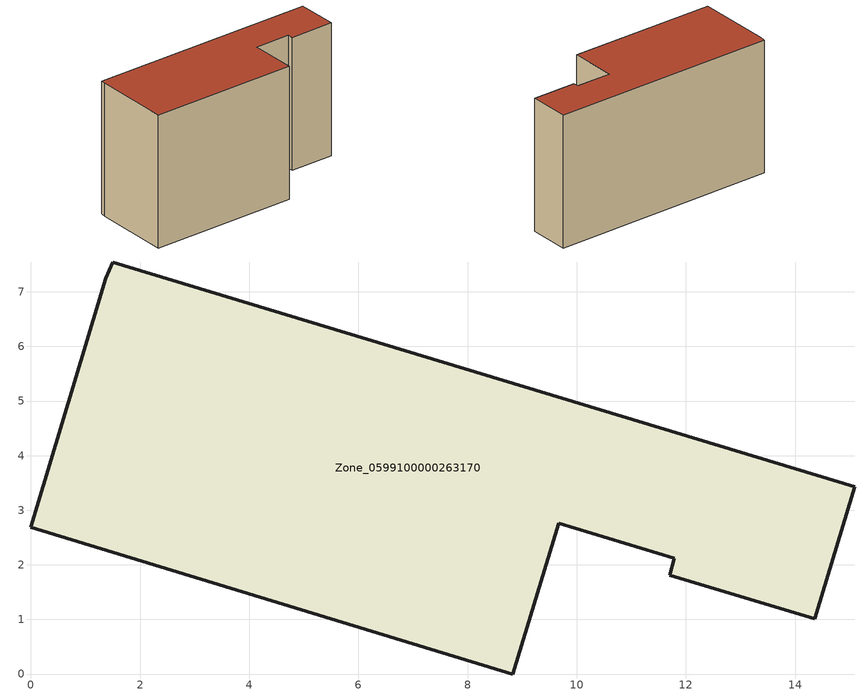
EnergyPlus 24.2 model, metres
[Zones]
Zone_0599100000263170
 floor ground (C_G): 1.5,7.55 15.09,3.43 14.36,1.01 11.7,1.81 11.79,2.12 9.67,2.76 8.83,0 0,2.69 1.37,7.25 z0
 wall outside (C_F): 9.67,2.76 11.79,2.12 11.7,1.81 14.36,1.01 15.09,3.43 1.5,7.55 1.37,7.25 0,2.69 8.83,0 9.67,2.76 z0:8.32
 roof outside (C_R): 1.37,7.25 0,2.69 8.83,0 9.67,2.76 11.79,2.12 11.7,1.81 14.36,1.01 15.09,3.43 1.5,7.55 z8.32
[BUILDING]
Pand.0599100000263170: North Axis=0; Terrain=City; Loads Convergence Tolerance Value=0.04; Temperature Convergence Tolerance Value=0.4; Solar Distribution=FullExterior; Maximum Number of Warmup Days=25; Minimum Number of Warmup Days=1
[Site:Location]
Rotterdam.The.Hague.AP_ZH_NLD Design_Conditions: Latitude=51.96; Longitude=4.45; Time Zone=1; Elevation=-4.5
[SITE:GROUNDTEMPERATURE:BUILDINGSURFACE]
18, 18, 18, 18, 18, 18, 18, 18, 18, 18, 18, 18
[MATERIAL] Thermal Absorptance=0.9; Solar Absorptance=0.7; Visible Absorptance=0.7
Name | Roughness | Thickness | Conductivity | Density | Specific Heat
G.TI.1975-1991 | MediumSmooth | 0.15 | 0.288461 | 540 | 1210
F.TI.1975-1991 | Rough | 0.3 | 0.230769 | 1920 | 840
R.TI.1975-1991 | MediumRough | 0.2 | 0.153846 | 1500 | 1000
[CONSTRUCTION]
C_G: G.TI.1975-1991
C_F: F.TI.1975-1991
C_R: R.TI.1975-1991
[ZONE]
Zone_0599100000263170: Type=1; Multiplier=1; Ceiling Height=Autocalculate; Volume=Autocalculate; Floor Area=autocalculate; Part of Total Floor Area=Yes
[ZONEINFILTRATION:DESIGNFLOWRATE]
Infil_Zone_0599100000263170: Zone or ZoneList or Space or SpaceList=Zone_0599100000263170; Schedule=AlwaysOn; Design Flow Rate Calculation Method=Flow/Area; Flow Rate per Floor Area=0.003; Constant Term Coefficient=1; Temperature Term Coefficient=0; Velocity Term Coefficient=0; Velocity Squared Term Coefficient=0
[HVACTEMPLATE:ZONE:IDEALLOADSAIRSYSTEM]
Zone_0599100000263170: Maximum Heating Supply Air Temperature=50; Minimum Cooling Supply Air Temperature=13; Maximum Heating Supply Air Humidity Ratio=0.0156; Minimum Cooling Supply Air Humidity Ratio=0.0077; Heating Limit=NoLimit; Cooling Limit=NoLimit; Dehumidification Control Type=ConstantSensibleHeatRatio; Cooling Sensible Heat Ratio=0.7; Dehumidification Setpoint=60; Humidification Control Type=None; Humidification Setpoint=30; Outdoor Air Method=None; Outdoor Air Flow Rate per Person=0.00944; Outdoor Air Flow Rate per Zone Floor Area=0; Outdoor Air Flow Rate per Zone=0; Demand Controlled Ventilation Type=None; Outdoor Air Economizer Type=NoEconomizer; Heat Recovery Type=None; Sensible Heat Recovery Effectiveness=0.7; Latent Heat Recovery Effectiveness=0.65
[ZONECONTROL:THERMOSTAT]
ThermostatControl_Zone_0599100000263170: Zone or ZoneList=Zone_0599100000263170; Control Type Schedule=DualSetpointControlType; Control 1=Thermostat_Zone_0599100000263170; Temperature Difference Between Cutout And Setpoint=0
[THERMOSTATSETPOINT:DUALSETPOINT]
Thermostat_Zone_0599100000263170: Heating Setpoint Temperature Schedule=HeatingSetpoint_Zone_0599100000263170; Cooling Setpoint Temperature Schedule=CoolingSetpoint_Zone_0599100000263170
[SCHEDULE:COMPACT]
HeatingSetpoint_Zone_0599100000263170: Through: 12/31, For: AllDays, Until: 24:00, 21
CoolingSetpoint_Zone_0599100000263170: Through: 12/31, For: AllDays, Until: 24:00, 24
DualSetpointControlType: Through: 12/31, For: AllDays, Until: 24:00, 4
AlwaysOn: Through: 12/31, For: AllDays, Until: 24:00, 1
